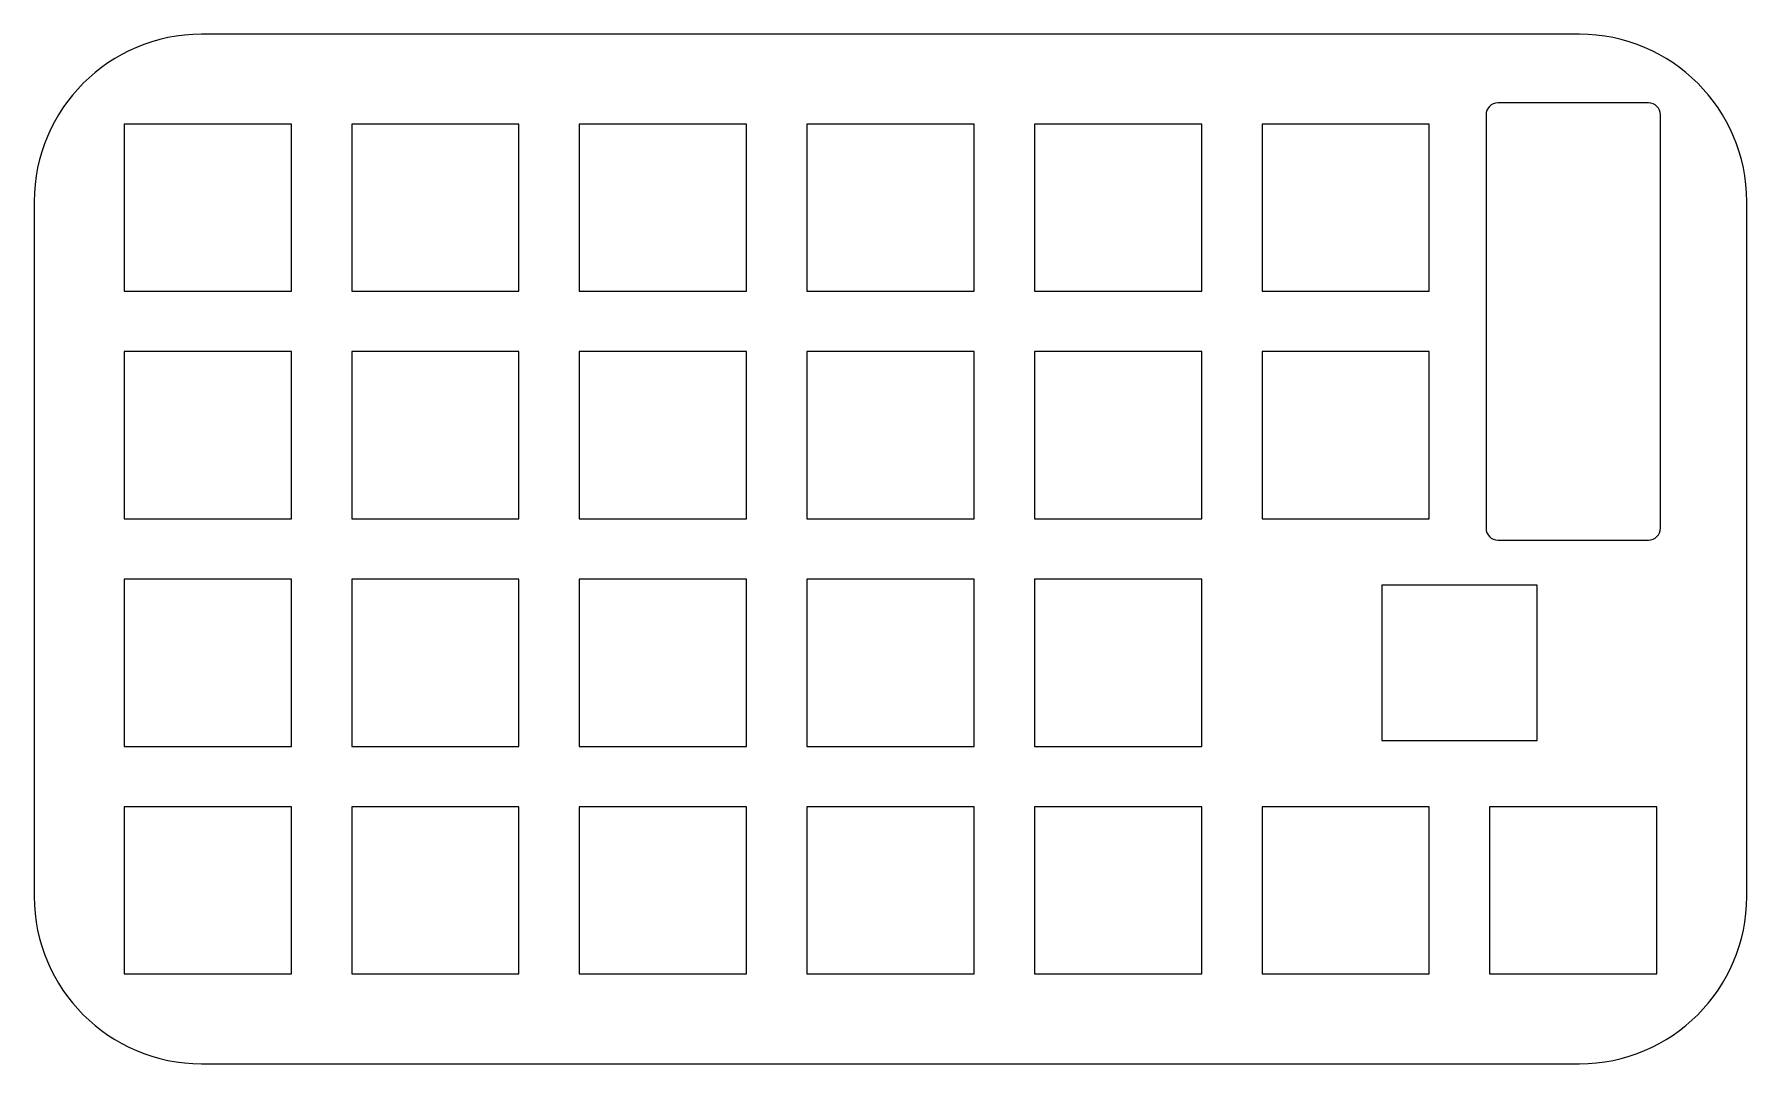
# Model space of a CAD drawing. Header units: millimetres. Extents: x -15 to 129, y -15 to 72.
import ezdxf

# ---------------------------------------------------------------- set-up
doc = ezdxf.new("R2010")
doc.units = ezdxf.units.MM

msp = doc.modelspace()

# ---------------------------------------------------------------- linework, layer by layer
for p, q in [((114.825, 71.675), (-0.525, 71.675)), ((107, 64.925), (107, 30.325)), ((120.6, 65.925), (108, 65.925)), ((121.6, 30.325), (121.6, 64.925)), ((7, 64.15), (-7, 64.15)), ((-7, 64.15), (-7, 50.15)), ((7, 50.15), (7, 64.15)), ((26.05, 64.15), (12.05, 64.15)), ((12.05, 64.15), (12.05, 50.15)), ((26.05, 50.15), (26.05, 64.15)), ((45.1, 64.15), (31.1, 64.15)), ((31.1, 64.15), (31.1, 50.15)), ((45.1, 50.15), (45.1, 64.15)), ((64.15, 64.15), (50.15, 64.15)), ((50.15, 64.15), (50.15, 50.15)), ((64.15, 50.15), (64.15, 64.15)), ((83.2, 64.15), (69.2, 64.15)), ((69.2, 64.15), (69.2, 50.15)), ((83.2, 50.15), (83.2, 64.15)), ((102.25, 64.15), (88.25, 64.15)), ((88.25, 64.15), (88.25, 50.15)), ((102.25, 50.15), (102.25, 64.15)), ((-14.525, 57.675), (-14.525, -0.525)), ((128.825, -0.525), (128.825, 57.675)), ((-7, 50.15), (7, 50.15)), ((12.05, 50.15), (26.05, 50.15)), ((31.1, 50.15), (45.1, 50.15)), ((50.15, 50.15), (64.15, 50.15)), ((69.2, 50.15), (83.2, 50.15)), ((88.25, 50.15), (102.25, 50.15)), ((7, 45.1), (-7, 45.1)), ((-7, 45.1), (-7, 31.1)), ((7, 31.1), (7, 45.1)), ((26.05, 45.1), (12.05, 45.1)), ((12.05, 45.1), (12.05, 31.1)), ((26.05, 31.1), (26.05, 45.1)), ((45.1, 45.1), (31.1, 45.1)), ((31.1, 45.1), (31.1, 31.1)), ((45.1, 31.1), (45.1, 45.1)), ((64.15, 45.1), (50.15, 45.1)), ((50.15, 45.1), (50.15, 31.1)), ((64.15, 31.1), (64.15, 45.1)), ((83.2, 45.1), (69.2, 45.1)), ((69.2, 45.1), (69.2, 31.1)), ((83.2, 31.1), (83.2, 45.1)), ((102.25, 45.1), (88.25, 45.1)), ((88.25, 45.1), (88.25, 31.1)), ((102.25, 31.1), (102.25, 45.1)), ((-7, 31.1), (7, 31.1)), ((12.05, 31.1), (26.05, 31.1)), ((31.1, 31.1), (45.1, 31.1)), ((50.15, 31.1), (64.15, 31.1)), ((69.2, 31.1), (83.2, 31.1)), ((88.25, 31.1), (102.25, 31.1)), ((108, 29.325), (120.6, 29.325)), ((7, 26.05), (-7, 26.05)), ((-7, 26.05), (-7, 12.05)), ((7, 12.05), (7, 26.05)), ((26.05, 26.05), (12.05, 26.05)), ((12.05, 26.05), (12.05, 12.05)), ((26.05, 12.05), (26.05, 26.05)), ((45.1, 26.05), (31.1, 26.05)), ((31.1, 26.05), (31.1, 12.05)), ((45.1, 12.05), (45.1, 26.05)), ((64.15, 26.05), (50.15, 26.05)), ((50.15, 26.05), (50.15, 12.05)), ((64.15, 12.05), (64.15, 26.05)), ((83.2, 26.05), (69.2, 26.05)), ((69.2, 26.05), (69.2, 12.05)), ((83.2, 12.05), (83.2, 26.05)), ((111.275, 25.55), (98.275, 25.55)), ((98.275, 25.55), (98.275, 12.55)), ((111.275, 12.55), (111.275, 25.55)), ((-7, 12.05), (7, 12.05)), ((12.05, 12.05), (26.05, 12.05)), ((31.1, 12.05), (45.1, 12.05)), ((50.15, 12.05), (64.15, 12.05)), ((69.2, 12.05), (83.2, 12.05)), ((98.275, 12.55), (111.275, 12.55)), ((7, 7), (-7, 7)), ((-7, 7), (-7, -7)), ((7, -7), (7, 7)), ((26.05, 7), (12.05, 7)), ((12.05, 7), (12.05, -7)), ((26.05, -7), (26.05, 7)), ((45.1, 7), (31.1, 7)), ((31.1, 7), (31.1, -7)), ((45.1, -7), (45.1, 7)), ((64.15, 7), (50.15, 7)), ((50.15, 7), (50.15, -7)), ((64.15, -7), (64.15, 7)), ((83.2, 7), (69.2, 7)), ((69.2, 7), (69.2, -7)), ((83.2, -7), (83.2, 7)), ((102.25, 7), (88.25, 7)), ((88.25, 7), (88.25, -7)), ((102.25, -7), (102.25, 7)), ((121.3, 7), (107.3, 7)), ((107.3, 7), (107.3, -7)), ((121.3, -7), (121.3, 7)), ((-7, -7), (7, -7)), ((12.05, -7), (26.05, -7)), ((31.1, -7), (45.1, -7)), ((50.15, -7), (64.15, -7)), ((69.2, -7), (83.2, -7)), ((88.25, -7), (102.25, -7)), ((107.3, -7), (121.3, -7)), ((-0.525, -14.525), (114.825, -14.525))]:
    msp.add_line(p, q)
for centre, radius, start, end in [((-0.525, 57.675), 14, 90, 180), ((114.825, 57.675), 14, 0, 90), ((108, 64.925), 1, 90, 180), ((120.6, 64.925), 1, 0, 90), ((108, 30.325), 1, 180, 270), ((120.6, 30.325), 1, 270, 360), ((-0.525, -0.525), 14, 180, 270), ((114.825, -0.525), 14, 270, 360)]:
    msp.add_arc(centre, radius, start, end)

doc.saveas('drawing.dxf')
